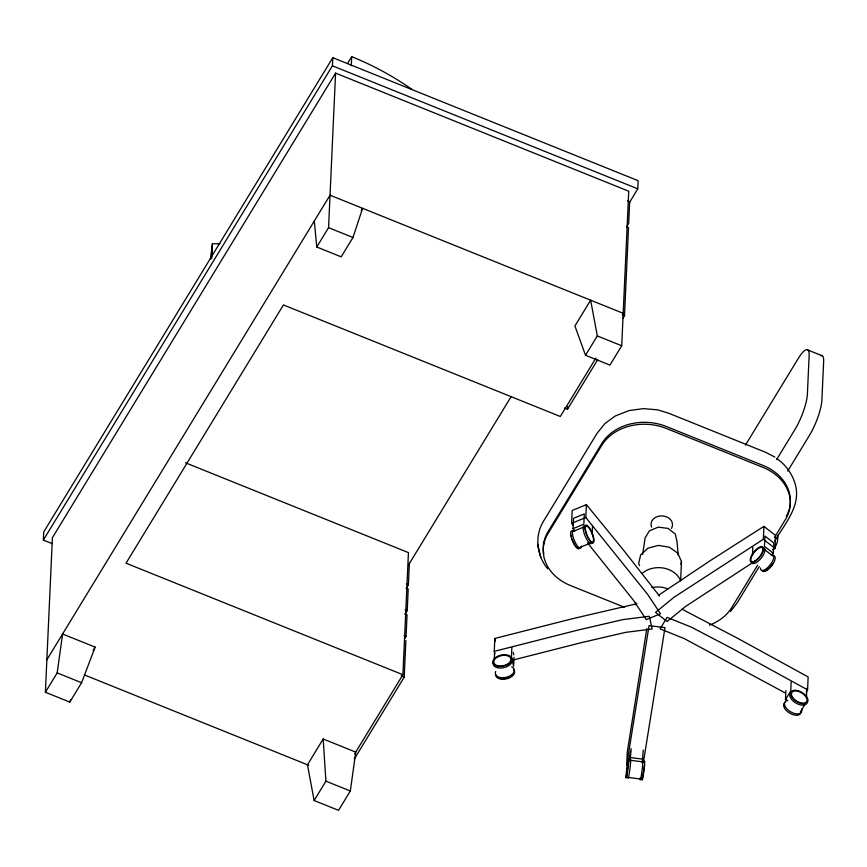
<?xml version="1.0" encoding="UTF-8"?>
<svg xmlns="http://www.w3.org/2000/svg" width="867" height="867" viewBox="0 0 867 867"><rect width="100%" height="100%" fill="white"/><g stroke="black" fill="none" stroke-linecap="round" stroke-linejoin="round"><path stroke-width="1.3" d="M642.165 777.536L642.209 779.227L644.474 765.377M52.107 543.609L43.35 540.076L43.718 531.948L332.798 57.688L638.155 180.704L637.787 188.843L629.334 202.726M45.387 692.245L57.179 672.9L62.576 634.005L95.132 647.118L81.585 682.741L69.794 702.086L45.387 692.245L52.399 537.703L335.583 73.121L628.738 191.217L621.715 345.76L609.924 365.105L585.518 355.275L574.919 325.992L590.644 300.199L597.309 335.93L585.518 355.275M211.667 258.604L212.382 243.725L220.001 243.822M43.35 540.076L332.429 65.816L332.798 57.688M361.225 210.573L362.59 208.329L352.977 237.493L341.186 256.838L316.769 247.008L328.56 227.663L335.583 73.121M351.276 65.849L351.688 56.648A170.994 94.015 31.4 0 1 411.868 89.312M354.69 753.824L402.906 674.721L408.444 552.626L185.44 462.783M354.256 759.091L404.206 677.138L405.864 640.529M404.651 638.773L406.059 636.465L407.035 614.779L405.008 613.955M405.117 614.172L407.219 610.704L408.205 589.018L406.179 588.194M406.287 588.411L408.39 584.954L409.387 563.171M494.819 653.891L494.255 651.345L494.84 638.459L572.859 618.615L636.942 603.714M494.32 658.866L494.613 652.428M511.855 647.682L511.454 656.709L513.6 666.387L514.001 657.37M564.46 407.999L567.506 409.224L567.625 406.547M573.293 525.413L571.613 523.354L572.198 510.468L586.406 504.616L624.023 550.783L659.527 596.062M573.054 528.653L573.521 518.336L584.315 513.893L583.849 524.21L573.054 528.653L574.539 530.907M587.512 542.872L633.604 600.452L646.262 619.612L660.47 613.76L647.812 594.61L585.821 517.512L586.406 504.616M592.172 534.039L592.519 526.312M623.091 318.026L624.5 315.718L628.51 227.522L626.473 226.699M630.081 761.345L631.143 748.568M642.198 762.895L643.271 750.118M642.87 761.985L642.989 759.416M680.606 580.923L681.484 561.653L677.821 553.189L669.4 547.24L658.476 545.397L647.974 548.161L640.713 554.772L638.632 563.485L639.553 565.598M752.48 554.902L752.838 547.175M772.714 549.819L774.979 548.377L763.35 539.252L763.935 526.367L709.835 560.916L658.443 595.326M773.31 553.276L773.776 542.959L764.943 536.034L764.477 546.34L773.31 553.276L771.294 554.913M774.979 548.377L775.564 535.481L763.935 526.367M777.927 535.318L777.807 537.995A56.322 30.963 31.4 0 1 773.44 549.277M787.865 700.59L785.459 699.626L785.87 690.598M791.192 681.863L790.78 690.891L785.459 699.626M806.451 697.198L806.863 688.181M806.169 692.126L807.567 689.829L808.152 676.943L737.654 638.307L682.015 609.198M210.464 259.2L212.426 243.746M211.44 254.519L211.992 250.314M350.333 791.007L355.741 752.112L323.185 738.987L307.46 764.781L314.125 800.512L338.542 810.352L350.333 791.007L325.916 781.167L323.185 738.987M642.653 554.447L645.124 537.887L649.459 530.788L658.226 527.158L668.099 528.404L675.285 534.029L677.051 541.908L678.222 555.151M643.466 761.865L665.011 627.643L649.058 625.595L626.678 765.106L627.264 752.209L646.815 628.467M629.019 759.785L630.547 751.028M680.888 564.146L681.484 561.653M69.794 702.086L70.628 699.55M347.537 63.464L351.688 56.648M46.861 659.798L330.034 195.205L623.189 313.312M93.083 650.478L95.132 647.118M408.65 564.775L510.88 397.053M626.581 226.916L628.694 223.448L629.67 201.762L627.643 200.938M314.125 800.512L325.916 781.167M595.943 358.028L560.31 416.485L283.422 304.946L126.018 563.182L402.906 674.721M567.506 409.224L597.764 359.588M745.457 445.107L798.193 358.58A26.855 6.481 -68.1 0 1 809.139 355.535L807.383 394.203A26.855 6.481 -68.1 0 1 794.974 429.468L776.691 459.467M787.691 471.084L809.485 435.321A26.855 6.481 -68.1 0 0 821.894 400.045L823.65 361.376A26.855 6.481 -68.1 0 0 820.746 355.6M757.585 565.197L731.77 607.55A48.346 38.668 2.6 0 1 709.347 625.161M774.329 537.735L785.491 519.42A48.346 38.668 2.6 0 0 762.993 467.4L666.279 428.439A48.346 38.668 2.6 0 0 601.731 445.389L548.02 533.519A48.346 38.668 2.6 0 0 570.519 585.539L624.522 607.301M774.643 541.355C783.833 524.871 799.623 508.203 796.069 487.709C793.771 475.961 786.705 465.449 776.886 458.632M759.254 566.574L737.048 603.064L730.567 611.398M800.458 711.818L805.367 703.766M763.35 539.252L674.092 597.211L655.506 612.416L667.124 621.531L685.721 606.336L753.456 562.119M571.613 523.354L585.821 517.512M573 531.493L583.654 527.103M579.871 547.456L592.887 542.103M494.255 651.345L578.408 629.951L622.874 619.612L649.307 616.274L652.136 629.009L625.703 632.346L581.226 642.685L513.871 659.82M626.256 777.19L628.575 760.056L626.256 777.19L640.876 779.065M630.732 757.585L642.859 759.145M629.897 760.229L643.195 761.93M332.429 65.816L637.787 188.843M807.946 350.051L822.447 355.893M622.463 314.905L624.5 315.718M328.56 227.663L352.977 237.493M597.309 335.93L621.715 345.76M406.363 584.13L408.39 584.954M405.192 609.891L407.219 610.704M404.022 635.641L406.059 636.465M401.161 675.902L404.206 677.138M84.446 674.938L308.695 765.279M57.179 672.9L81.585 682.741M774.892 457.093L765.431 452.216L668.717 413.245L657.598 409.831L643.379 408.628L629.019 410.59L615.158 416.041L604.884 423.605L597.222 433.088L543.501 521.219C534.419 535.958 536.651 555.693 547.695 568.785M807.567 689.829L731.542 648.158L691.27 627.101L667.091 617.358L660.09 628.857L684.269 638.6L785.383 693.015M764.304 549.364L772.757 555.996M540.683 557.145L537.735 544.324L538.418 547.315M513.264 652.45L513.795 654.867M494.84 638.459L495.404 641.006M314.309 221.009L316.769 247.008M644.268 761.79A9.667 0.596 -82.7 0 1 644.539 765.442A9.667 0.596 -82.7 0 1 642.881 777.677A9.667 0.596 -82.7 0 1 642.035 778.273M642.349 761.551A9.667 0.596 -82.7 0 1 641.894 771.597A9.667 0.596 -82.7 0 1 640.117 778.035M630.222 760.001A9.667 0.596 -82.7 0 1 630.081 767.533A9.667 0.596 -82.7 0 1 628.044 778.36M513.502 669.411A9.667 5.679 -12.5 0 1 507.347 678.644A9.667 5.679 -12.5 0 1 495.621 674.548M511.714 666.864A9.667 5.679 -12.5 0 1 512.44 674.158A9.667 5.679 -12.5 0 1 500.53 677.582A9.667 5.679 -12.5 0 1 495.675 671.481M511.021 658.194A9.667 5.679 -12.5 0 1 503.629 667.731A9.667 5.679 -12.5 0 1 493.529 661.792M512.473 675.079A8.703 5.104 -12.5 0 1 511.053 676.325M509.243 677.376A8.703 5.104 -12.5 0 1 507.152 678.167M504.93 678.623A8.703 5.104 -12.5 0 1 500.682 678.46M579.568 548.042A9.667 2.926 67.6 0 1 572.719 541.452A9.667 2.926 67.6 0 1 572.198 530.897M581.497 546.069A9.667 2.926 67.6 0 1 577.476 546.08A9.667 2.926 67.6 0 1 572.567 534.679A9.667 2.926 67.6 0 1 574.886 530.702M592.063 542.894A9.667 2.926 67.6 0 1 585.225 536.305A9.667 2.926 67.6 0 1 584.694 525.749M577.986 548.042A8.703 2.634 67.6 0 1 576.078 546.611M575.016 545.18A8.703 2.634 67.6 0 1 572.177 539.263M571.581 537.193A8.703 2.634 67.6 0 1 571.223 535.318M763.198 547.619A9.667 3.869 -51.9 0 1 761.399 557.882A9.667 3.869 -51.9 0 1 751.743 562.38M772.031 554.544A9.667 3.869 -51.9 0 1 769.43 565.783A9.667 3.869 -51.9 0 1 760.424 567.993M773.429 555.649A9.667 3.869 -51.9 0 1 771.63 565.902A9.667 3.869 -51.9 0 1 761.974 570.399M772.573 563.908A8.703 3.479 -51.9 0 1 765.258 570.681M807.155 701.912A9.667 5.321 31.4 0 1 795.949 703.104A9.667 5.321 31.4 0 1 791.051 692.473M801.607 709.022A9.667 5.321 31.4 0 1 790.628 711.829A9.667 5.321 31.4 0 1 787.16 700.558M800.989 712.024A9.667 5.321 31.4 0 1 789.783 713.216A9.667 5.321 31.4 0 1 784.884 702.584M641.916 573.618A22.564 18.044 2.6 0 1 680.292 580.088M635.565 604.808A22.564 18.044 2.6 0 1 635.728 602.435M651.811 587.588A22.564 18.044 2.6 0 1 667.926 588.921M789.219 509.189A48.346 38.668 2.6 0 1 786.239 516.353M789.534 507.964A48.346 38.668 2.6 0 0 763.079 465.471L666.365 426.51A48.346 38.668 2.6 0 0 601.817 443.46L548.107 531.59A48.346 38.668 2.6 0 0 543.793 553.883M543.457 544.129A48.346 38.668 2.6 0 1 543.642 541.593M651.648 527.136A10.74 8.594 2.6 0 1 662.399 515.898A10.74 8.594 2.6 0 1 671.459 528.361M627.144 774.394A9.667 0.596 -82.7 0 0 628.694 759.08A9.667 0.596 -82.7 0 0 626.386 772.313A9.667 0.596 -82.7 0 0 627.144 774.394M497.322 666.235A9.667 5.679 -12.5 0 0 511.823 659.408A9.667 5.679 -12.5 0 0 497.777 656.189A9.667 5.679 -12.5 0 0 497.322 666.235M497.853 665.726A8.703 5.104 -12.5 0 0 510.912 659.581A8.703 5.104 -12.5 0 0 498.265 656.677A8.703 5.104 -12.5 0 0 497.853 665.726M584.965 528.87A9.667 2.926 67.6 0 0 592.475 543.002A9.667 2.926 67.6 0 0 590.871 530.214A9.667 2.926 67.6 0 0 584.965 528.87M585.431 529.466A8.703 2.634 67.6 0 0 592.194 542.189A8.703 2.634 67.6 0 0 590.741 530.68A8.703 2.634 67.6 0 0 585.431 529.466M754.897 561.513A9.667 3.869 -51.9 0 0 763.415 547.706A9.667 3.869 -51.9 0 0 752.339 554.262A9.667 3.869 -51.9 0 0 754.897 561.513M755.07 560.895A8.703 3.479 -51.9 0 0 762.732 548.475A8.703 3.479 -51.9 0 0 752.762 554.371A8.703 3.479 -51.9 0 0 755.07 560.895M791.625 696.884A9.667 5.321 31.4 0 0 806.7 702.964A9.667 5.321 31.4 0 0 799.558 691.227A9.667 5.321 31.4 0 0 791.625 696.884M792.351 696.949A8.703 4.79 31.4 0 0 805.92 702.411A8.703 4.79 31.4 0 0 799.493 691.844A8.703 4.79 31.4 0 0 792.351 696.949"/></g></svg>
